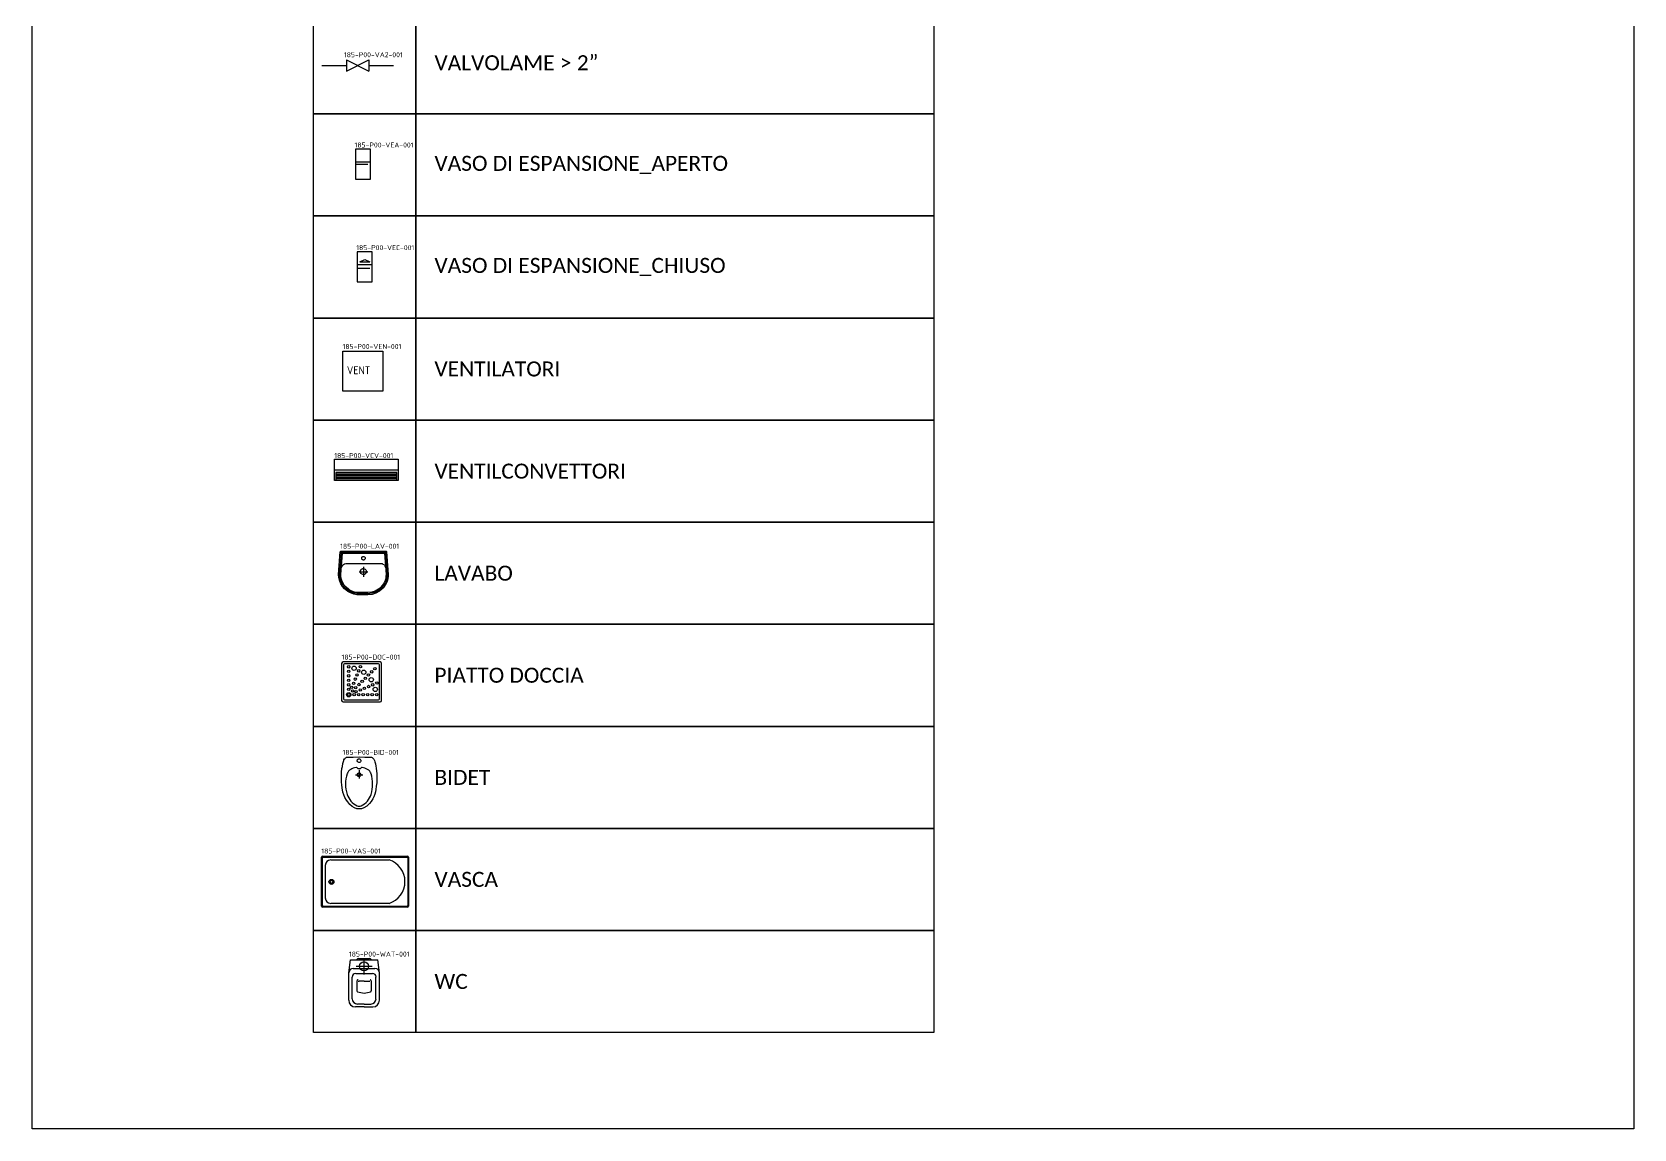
# Model space of a CAD drawing. Header units: millimetres. Extents: x -605.1 to -535.8, y -486.8 to -421.1.
# Drawn here: x -575.77 to -559.75, y -486.82 to -475.86 of the extents above; entities that cross this region are included whole.
import ezdxf

# ---------------------------------------------------------------- set-up
doc = ezdxf.new("R2010")
doc.units = ezdxf.units.MM
doc.linetypes.add('HIDDEN2', pattern=[0.1875, 0.125, -0.0625])
for name, color, linetype in [('00_Legenda-Linee', 7, 'Continuous'), ('A-Testo', 7, 'Continuous'), ('I-Impianti Climatizzazione Invernale', 5, 'Continuous'), ('Z-RM', 5, 'Continuous')]:
    doc.layers.add(name, color=color, linetype=linetype)
doc.styles.get("Standard").update_dxf_attribs({"font": 'isocp.shx'})

# ---------------------------------------------------------------- blocks, each defined once
blk = doc.blocks.new('BIDET')
for p, q in [((-0.036, 0.341), (0.037, 0.341)), ((-0.001, 0.386), (-0.001, 0.303))]:
    blk.add_line(p, q)
for points in [[(-0.117, 0.518), (-0.059, 0.518), (0, 0.521), (0.057, 0.518), (0.116, 0.518), (0.123, 0.517), (0.131, 0.513), (0.138, 0.508), (0.147, 0.498), (0.151, 0.491), (0.154, 0.484), (0.157, 0.47), (0.162, 0.452), (0.166, 0.428), (0.17, 0.406), (0.174, 0.376), (0.176, 0.353), (0.177, 0.334), (0.177, 0.312), (0.176, 0.284), (0.175, 0.259), (0.171, 0.226), (0.166, 0.195), (0.162, 0.172), (0.156, 0.148), (0.146, 0.12), (0.136, 0.099), (0.12, 0.075), (0.102, 0.053), (0.075, 0.029), (0.047, 0.011), (0.024, 0.002), (0, 0), (-0.024, 0.002), (-0.047, 0.011), (-0.07, 0.025), (-0.092, 0.043), (-0.115, 0.069), (-0.128, 0.086), (-0.144, 0.115), (-0.153, 0.139), (-0.162, 0.166), (-0.17, 0.209), (-0.174, 0.241), (-0.177, 0.268), (-0.178, 0.302), (-0.178, 0.34), (-0.176, 0.366), (-0.172, 0.403), (-0.168, 0.425), (-0.162, 0.455), (-0.155, 0.484), (-0.153, 0.491), (-0.148, 0.499), (-0.145, 0.502), (-0.141, 0.507), (-0.135, 0.511), (-0.127, 0.516)], [(-0.001, 0.5), (0.004, 0.499), (0.01, 0.497), (0.014, 0.492), (0.016, 0.488), (0.017, 0.482), (0.016, 0.476), (0.013, 0.472), (0.01, 0.468), (0.005, 0.465), (0.002, 0.464), (-0.001, 0.464), (-0.005, 0.465), (-0.01, 0.466), (-0.013, 0.469), (-0.016, 0.472), (-0.018, 0.475), (-0.019, 0.477), (-0.019, 0.48), (-0.019, 0.483), (-0.019, 0.485), (-0.018, 0.489), (-0.017, 0.491), (-0.016, 0.493), (-0.013, 0.496), (-0.012, 0.497), (-0.009, 0.498), (-0.007, 0.499), (-0.006, 0.5), (-0.004, 0.5)], [(-0.001, 0.359), (0.004, 0.359), (0.01, 0.356), (0.014, 0.351), (0.016, 0.347), (0.017, 0.341), (0.016, 0.336), (0.013, 0.331), (0.01, 0.328), (0.005, 0.325), (0.002, 0.324), (-0.001, 0.323), (-0.005, 0.324), (-0.01, 0.325), (-0.013, 0.328), (-0.016, 0.331), (-0.018, 0.334), (-0.019, 0.337), (-0.019, 0.34), (-0.019, 0.343), (-0.019, 0.345), (-0.018, 0.348), (-0.017, 0.35), (-0.016, 0.352), (-0.013, 0.355), (-0.012, 0.356), (-0.009, 0.358), (-0.007, 0.358), (-0.006, 0.359), (-0.003, 0.359)]]:
    blk.add_lwpolyline(points, close=True)
for centre, radius, start, end in [((0.241, 0.248), 0.377, 163.9829, 196.0171), ((-0.05, 0.327), 0.075, 117.18, 160.3939), ((-0.004, 0.255), 0.161, 99.6867, 120.2098), ((-0.028, 0.404), 0.0097, 42.0073, 108.1287), ((-0.003, 0.426), 0.0235, 221.1694, 263.4457), ((-0.001, 0.418), 0.0163, 252.8934, 286.864), ((0.001, 0.426), 0.0235, 276.5543, 318.8306), ((0.026, 0.404), 0.0097, 71.8713, 137.9927), ((0.002, 0.255), 0.161, 59.7902, 80.2708), ((0.049, 0.327), 0.075, 19.6061, 62.82), ((-0.243, 0.248), 0.377, 343.9829, 16.0171), ((0.067, 0.207), 0.197, 198.4711, 243.4319), ((0.006, 0.132), 0.105, 254.7817, 266.4121), ((-0.007, 0.132), 0.105, 273.5879, 285.2183), ((-0.067, 0.207), 0.197, 296.5681, 341.5289)]:
    blk.add_arc(centre, radius, start, end)
blk.add_attdef('CODICE', (-0.166, 0.54), '', height=0.05)
at = {"flags": 1}
for tag, p in [('CODICE_LOCALE', (-0.234, -0.282)), ('NOTE', (-0.229, -0.515)), ('DENOMINAZIONE_APPARATO', (-0.228, -0.384)), ('FOTO', (-0.229, -0.621)), ('STATO_CONSERVAZIONE', (-0.244, -0.832)), ('MARCA', (-0.232, -0.72)), ('GC', (-0.239, -0.945)), ('VCT', (-0.239, -1.113)), ('GF', (-0.239, -1.033)), ('VCL', (-0.239, -1.2)), ('VSAN', (-0.239, -1.288)), ('ATTRIBUTO_01', (-0.246, -1.477)), ('VCC', (-0.239, -1.378)), ('ATTRIBUTO_02', (-0.246, -1.562)), ('ATTRIBUTO_03', (-0.246, -1.659)), ('ATTRIBUTO_04', (-0.246, -1.744)), ('ATTRIBUTO_05', (-0.246, -1.833)), ('ATTRIBUTO_06', (-0.246, -1.919)), ('ATTRIBUTO_07', (-0.246, -2.011)), ('ATTRIBUTO_08', (-0.246, -2.097)), ('ATTRIBUTO_09', (-0.245, -2.188)), ('ATTRIBUTO_10', (-0.245, -2.273))]:
    blk.add_attdef(tag, p, '', height=0.05, dxfattribs=at)
blk = doc.blocks.new('LAVABO')
for points in [[(-0.225, 0.437), (0.222, 0.437), (0.226, 0.435), (0.228, 0.432), (0.229, 0.43), (0.23, 0.429), (0.247, 0.203), (0.246, 0.185), (0.242, 0.159), (0.236, 0.137), (0.228, 0.118), (0.217, 0.097), (0.201, 0.074), (0.183, 0.055), (0.16, 0.037), (0.123, 0.016), (0.085, 0.004), (0.044, 0), (-0.044, 0), (-0.067, 0.001), (-0.096, 0.006), (-0.132, 0.019), (-0.159, 0.034), (-0.191, 0.059), (-0.212, 0.084), (-0.228, 0.11), (-0.239, 0.137), (-0.248, 0.172), (-0.25, 0.203), (-0.233, 0.429), (-0.232, 0.431), (-0.231, 0.433), (-0.229, 0.435), (-0.227, 0.436)], [(-0.222, 0.426), (0.219, 0.426), (0.236, 0.203), (0.235, 0.186), (0.231, 0.161), (0.225, 0.14), (0.218, 0.123), (0.207, 0.102), (0.192, 0.081), (0.176, 0.063), (0.154, 0.046), (0.119, 0.026), (0.083, 0.015), (0.043, 0.011), (-0.043, 0.011), (-0.066, 0.012), (-0.093, 0.017), (-0.128, 0.029), (-0.153, 0.043), (-0.183, 0.067), (-0.203, 0.091), (-0.218, 0.115), (-0.229, 0.14), (-0.237, 0.174), (-0.239, 0.203)], [(-0.212, 0.415), (0.209, 0.415), (0.225, 0.203), (0.224, 0.187), (0.221, 0.164), (0.215, 0.144), (0.208, 0.127), (0.198, 0.108), (0.184, 0.088), (0.168, 0.071), (0.148, 0.055), (0.115, 0.036), (0.081, 0.026), (0.043, 0.022), (-0.043, 0.022), (-0.065, 0.023), (-0.09, 0.027), (-0.123, 0.039), (-0.147, 0.052), (-0.175, 0.075), (-0.194, 0.097), (-0.208, 0.12), (-0.218, 0.144), (-0.226, 0.176), (-0.228, 0.203)], [(-0.002, 0.383), (0.004, 0.383), (0.009, 0.38), (0.014, 0.375), (0.015, 0.371), (0.016, 0.365), (0.015, 0.359), (0.013, 0.355), (0.01, 0.351), (0.005, 0.348), (0.001, 0.347), (-0.002, 0.347), (-0.005, 0.348), (-0.01, 0.349), (-0.013, 0.352), (-0.016, 0.355), (-0.018, 0.358), (-0.019, 0.36), (-0.019, 0.363), (-0.019, 0.366), (-0.019, 0.368), (-0.018, 0.372), (-0.017, 0.374), (-0.016, 0.376), (-0.013, 0.379), (-0.012, 0.38), (-0.009, 0.381), (-0.008, 0.382), (-0.006, 0.383), (-0.004, 0.383)], [(-0.001, 0.262), (0.007, 0.26), (0.017, 0.256), (0.024, 0.248), (0.027, 0.242), (0.029, 0.231), (0.027, 0.222), (0.023, 0.214), (0.018, 0.208), (0.009, 0.203), (0.003, 0.202), (-0.001, 0.201), (-0.008, 0.202), (-0.015, 0.205), (-0.021, 0.209), (-0.026, 0.214), (-0.029, 0.219), (-0.031, 0.223), (-0.031, 0.228), (-0.032, 0.233), (-0.031, 0.237), (-0.03, 0.242), (-0.028, 0.246), (-0.026, 0.249), (-0.022, 0.254), (-0.02, 0.255), (-0.015, 0.259), (-0.012, 0.26), (-0.009, 0.261), (-0.005, 0.261)]]:
    blk.add_lwpolyline(points, close=True)
for points in [[(-0.223, 0.265), (-0.215, 0.286), (-0.208, 0.296), (-0.201, 0.303), (-0.191, 0.309), (-0.178, 0.313), (0.178, 0.313), (0.186, 0.311), (0.194, 0.307), (0.201, 0.303), (0.208, 0.297), (0.214, 0.288), (0.22, 0.271)], [(-0.045, 0.23), (0.041, 0.23)], [(-0.002, 0.278), (-0.002, 0.179)]]:
    blk.add_lwpolyline(points)
blk.add_attdef('CODICE', (-0.234, 0.46), '', height=0.05)
at = {"flags": 1}
for tag, p in [('CODICE_LOCALE', (-0.255, -0.206)), ('DENOMINAZIONE_APPARATO', (-0.25, -0.308)), ('NOTE', (-0.25, -0.44)), ('MARCA', (-0.254, -0.644)), ('FOTO', (-0.25, -0.545)), ('STATO_CONSERVAZIONE', (-0.265, -0.756)), ('GC', (-0.261, -0.87)), ('GF', (-0.261, -0.957)), ('VCT', (-0.261, -1.038)), ('VCL', (-0.261, -1.125)), ('VSAN', (-0.261, -1.212)), ('VCC', (-0.261, -1.303)), ('ATTRIBUTO_01', (-0.267, -1.401)), ('ATTRIBUTO_02', (-0.267, -1.487)), ('ATTRIBUTO_03', (-0.267, -1.583)), ('ATTRIBUTO_04', (-0.267, -1.668)), ('ATTRIBUTO_05', (-0.267, -1.758)), ('ATTRIBUTO_06', (-0.267, -1.843)), ('ATTRIBUTO_07', (-0.267, -1.936)), ('ATTRIBUTO_08', (-0.267, -2.021)), ('ATTRIBUTO_09', (-0.267, -2.112)), ('ATTRIBUTO_10', (-0.267, -2.198))]:
    blk.add_attdef(tag, p, '', height=0.05, dxfattribs=at)
blk = doc.blocks.new('VALVOLA')
for p, q in [((-0.358, 0), (-0.113, 0)), ((-0.113, 0.057), (0.113, -0.057)), ((-0.113, -0.057), (0.113, 0.057)), ((-0.113, 0.057), (-0.113, -0.057)), ((0.113, 0.057), (0.113, -0.057)), ((0.113, 0), (0.358, 0))]:
    blk.add_line(p, q)
blk.add_attdef('CODICE', (-0.137, 0.082), '', height=0.05)
at = {"flags": 1}
for tag, p in [('CODICE_LOCALE', (-0.244, -0.219)), ('DENOMINAZIONE_APPARATO', (-0.239, -0.321)), ('NOTE', (-0.239, -0.452)), ('NUMERO_VALVOLE', (-0.243, -0.642)), ('FOTO', (-0.24, -0.558)), ('STATO_CONSERVAZIONE', (-0.243, -0.742)), ('COD_APPARATO_01', (-0.238, -0.857)), ('COD_APPARATO_02', (-0.238, -0.939)), ('COD_APPARATO_03', (-0.238, -1.03)), ('COD_APPARATO_04', (-0.238, -1.122)), ('COD_APPARATO_05', (-0.238, -1.208)), ('COD_APPARATO_06', (-0.238, -1.304)), ('COD_APPARATO_07', (-0.238, -1.382)), ('COD_APPARATO_08', (-0.238, -1.465)), ('COD_APPARATO_09', (-0.238, -1.543)), ('COD_APPARATO_10', (-0.238, -1.634)), ('GC', (-0.241, -1.725)), ('VCT', (-0.241, -1.893)), ('GF', (-0.241, -1.813)), ('VCL', (-0.241, -1.98)), ('VSAN', (-0.241, -2.067)), ('ATTRIBUTO_01', (-0.247, -2.257)), ('VCC', (-0.241, -2.158)), ('ATTRIBUTO_02', (-0.247, -2.342)), ('ATTRIBUTO_03', (-0.247, -2.438)), ('ATTRIBUTO_04', (-0.247, -2.524)), ('ATTRIBUTO_05', (-0.247, -2.613)), ('ATTRIBUTO_06', (-0.247, -2.698)), ('ATTRIBUTO_07', (-0.247, -2.791)), ('ATTRIBUTO_08', (-0.247, -2.876)), ('ATTRIBUTO_09', (-0.247, -2.967)), ('ATTRIBUTO_10', (-0.247, -3.053))]:
    blk.add_attdef(tag, p, '', height=0.05, dxfattribs=at)
blk = doc.blocks.new('VASIESPANSIONE_APERTO')
blk.add_line((-0.075, 0.175), (0.075, 0.175))
at = {"linetype": 'HIDDEN2'}
blk.add_line((-0.075, 0.15), (0.075, 0.15), dxfattribs=at)
blk.add_lwpolyline([(-0.075, 0.3), (-0.075, 0), (0.075, 0), (0.075, 0.3)], close=True)
blk.add_attdef('CODICE', (-0.084, 0.318), '', height=0.05)
at = {"flags": 1}
for tag, p in [('CODICE_LOCALE', (-0.078, -0.151)), ('DENOMINAZIONE_APPARATO', (-0.073, -0.254)), ('FOTO', (-0.073, -0.49)), ('NOTE', (-0.073, -0.385)), ('MARCA', (-0.077, -0.589)), ('MODELLO', (-0.073, -0.685)), ('TIPO', (-0.072, -0.78)), ('ANNO_COSTRUZIONE_INSTALLAZIONE', (-0.075, -0.972)), ('STATO_CONSERVAZIONE', (-0.071, -0.872)), ('VOLUME', (-0.072, -1.082)), ('GC', (-0.068, -1.176)), ('GF', (-0.068, -1.264)), ('VCT', (-0.068, -1.344)), ('VCL', (-0.068, -1.431)), ('VSAN', (-0.068, -1.518)), ('VCC', (-0.068, -1.609)), ('ATTRIBUTO_01', (-0.074, -1.707)), ('ATTRIBUTO_02', (-0.074, -1.793)), ('ATTRIBUTO_03', (-0.074, -1.889)), ('ATTRIBUTO_04', (-0.074, -1.975)), ('ATTRIBUTO_05', (-0.074, -2.064)), ('ATTRIBUTO_06', (-0.074, -2.149)), ('ATTRIBUTO_07', (-0.074, -2.242)), ('ATTRIBUTO_08', (-0.074, -2.327)), ('ATTRIBUTO_09', (-0.074, -2.418)), ('ATTRIBUTO_10', (-0.074, -2.504))]:
    blk.add_attdef(tag, p, '', height=0.05, dxfattribs=at)
blk = doc.blocks.new('VASIESPANSIONE_CHIUSO')
for p, q in [((-0.075, 0.175), (0.075, 0.175)), ((-0.05, 0.2), (0, 0.225)), ((-0.05, 0.2), (0.05, 0.2)), ((0, 0.225), (0.05, 0.2))]:
    blk.add_line(p, q)
at = {"linetype": 'HIDDEN2'}
blk.add_line((-0.075, 0.137), (0.075, 0.137), dxfattribs=at)
blk.add_lwpolyline([(-0.075, 0.3), (-0.075, 0), (0.075, 0), (0.075, 0.3)], close=True)
blk.add_attdef('CODICE', (-0.084, 0.318), '', height=0.05)
at = {"flags": 1}
for tag, p in [('CODICE_LOCALE', (-0.078, -0.151)), ('DENOMINAZIONE_APPARATO', (-0.073, -0.254)), ('FOTO', (-0.073, -0.49)), ('NOTE', (-0.073, -0.385)), ('MARCA', (-0.077, -0.589)), ('MODELLO', (-0.073, -0.685)), ('TIPO', (-0.072, -0.78)), ('ANNO_COSTRUZIONE_INSTALLAZIONE', (-0.075, -0.972)), ('STATO_CONSERVAZIONE', (-0.071, -0.872)), ('VOLUME', (-0.072, -1.082)), ('GC', (-0.068, -1.176)), ('GF', (-0.068, -1.264)), ('VCT', (-0.068, -1.344)), ('VCL', (-0.068, -1.431)), ('VSAN', (-0.068, -1.518)), ('VCC', (-0.068, -1.609)), ('ATTRIBUTO_01', (-0.074, -1.707)), ('ATTRIBUTO_02', (-0.074, -1.793)), ('ATTRIBUTO_03', (-0.074, -1.889)), ('ATTRIBUTO_04', (-0.074, -1.975)), ('ATTRIBUTO_05', (-0.074, -2.064)), ('ATTRIBUTO_06', (-0.074, -2.149)), ('ATTRIBUTO_07', (-0.074, -2.242)), ('ATTRIBUTO_08', (-0.074, -2.327)), ('ATTRIBUTO_09', (-0.074, -2.418)), ('ATTRIBUTO_10', (-0.074, -2.504))]:
    blk.add_attdef(tag, p, '', height=0.05, dxfattribs=at)
blk = doc.blocks.new('VENTILATORE')
for p, q in [((-0.2, 0.4), (0.2, 0.4)), ((-0.2, 0), (-0.2, 0.4)), ((0.2, 0.4), (0.2, 0)), ((0.2, 0), (-0.2, 0))]:
    blk.add_line(p, q)
blk.add_text('VENT', height=0.08).set_placement((-0.161, 0.168))
blk.add_attdef('CODICE', (-0.204, 0.42), '', height=0.05)
at = {"flags": 1}
for tag, p in [('CODICE_LOCALE', (-0.19, -0.112)), ('DENOMINAZIONE_APPARATO', (-0.185, -0.215)), ('NOTE', (-0.185, -0.346)), ('FOTO', (-0.186, -0.452)), ('MARCA', (-0.189, -0.551)), ('MODELLO', (-0.185, -0.646)), ('TIPO', (-0.189, -0.751)), ('STATO_CONSERVAZIONE', (-0.189, -0.843)), ('ANNO_COSTRUZIONE_INSTALLAZIONE', (-0.183, -0.935)), ('GC', (-0.187, -1.023)), ('GF', (-0.187, -1.111)), ('VCT', (-0.187, -1.191)), ('VCL', (-0.187, -1.278)), ('VSAN', (-0.187, -1.366)), ('VCC', (-0.187, -1.456)), ('ATTRIBUTO_01', (-0.193, -1.555)), ('ATTRIBUTO_02', (-0.193, -1.64)), ('ATTRIBUTO_03', (-0.193, -1.737)), ('ATTRIBUTO_04', (-0.193, -1.822)), ('ATTRIBUTO_05', (-0.193, -1.911)), ('ATTRIBUTO_06', (-0.193, -1.997)), ('ATTRIBUTO_07', (-0.193, -2.089)), ('ATTRIBUTO_08', (-0.193, -2.175)), ('ATTRIBUTO_09', (-0.193, -2.266)), ('ATTRIBUTO_10', (-0.193, -2.351))]:
    blk.add_attdef(tag, p, '', height=0.05, dxfattribs=at)
blk = doc.blocks.new('VENTILCON')
h = blk.add_hatch()
h.set_pattern_fill('ANSI31', color=0, scale=0.004641, angle=135, style=0)
h.set_pattern_definition([(180, (-358.668904, -54.802365), (-3e-18, -0.0147354638), [])])
h.paths.add_polyline_path([(0.304, 0.08), (-0.304, 0.08), (-0.304, 0.009), (0.304, 0.009)])
at = {"color": 0}
blk.add_line((-0.318, 0.106), (0.318, 0.106), dxfattribs=at)
for points in [[(-0.318, 0.213), (0.318, 0.213), (0.318, 0), (-0.318, 0)], [(-0.304, 0.009), (0.304, 0.009), (0.304, 0.08), (-0.304, 0.08)]]:
    blk.add_lwpolyline(points, close=True, dxfattribs=at)
blk.add_attdef('CODICE', (-0.32, 0.225), '', height=0.05)
at = {"flags": 1}
for tag, p in [('CODICE_LOCALE', (-0.326, -0.137)), ('DENOMINAZIONE_APPARATO', (-0.321, -0.239)), ('FOTO', (-0.321, -0.476)), ('NOTE', (-0.321, -0.371)), ('MARCA', (-0.325, -0.575)), ('MODELLO', (-0.321, -0.671)), ('STATO_CONSERVAZIONE', (-0.332, -0.768)), ('INSTALLAZIONE', (-0.331, -0.868)), ('GC', (-0.323, -0.962)), ('VCT', (-0.323, -1.13)), ('GF', (-0.323, -1.05)), ('VCL', (-0.323, -1.217)), ('VSAN', (-0.323, -1.304)), ('VCC', (-0.323, -1.395)), ('ATTRIBUTO_01', (-0.329, -1.493)), ('ATTRIBUTO_02', (-0.329, -1.579)), ('ATTRIBUTO_03', (-0.329, -1.675)), ('ATTRIBUTO_04', (-0.329, -1.761)), ('ATTRIBUTO_05', (-0.329, -1.85)), ('ATTRIBUTO_06', (-0.329, -1.935)), ('ATTRIBUTO_07', (-0.329, -2.028)), ('ATTRIBUTO_08', (-0.329, -2.113)), ('ATTRIBUTO_09', (-0.329, -2.204)), ('ATTRIBUTO_10', (-0.329, -2.29))]:
    blk.add_attdef(tag, p, '', height=0.05, dxfattribs=at)
blk = doc.blocks.new('PIAT_DOC')
for p, q in [((-0.2, 0.385), (-0.2, 0.015)), ((0.185, 0.4), (-0.185, 0.4)), ((-0.18, 0.37), (-0.18, 0.03)), ((0.17, 0.38), (-0.17, 0.38)), ((0.18, 0.03), (0.18, 0.37)), ((0.2, 0.015), (0.2, 0.385)), ((-0.185, 0), (0.185, 0)), ((-0.17, 0.02), (0.17, 0.02))]:
    blk.add_line(p, q)
for centre, radius in [((-0.128, 0.351), 0.0121), ((-0.075, 0.337), 0.0218), ((-0.029, 0.311), 0.0121), ((-0.011, 0.353), 0.0121), ((0.133, 0.333), 0.0121), ((-0.128, 0.306), 0.0121), ((-0.128, 0.261), 0.0121), ((-0.128, 0.216), 0.0121), ((-0.128, 0.171), 0.0121), ((-0.08, 0.187), 0.0121), ((-0.063, 0.228), 0.0121), ((-0.046, 0.27), 0.0121), ((-0.026, 0.174), 0.0121), ((0.006, 0.206), 0.0121), ((0.022, 0.297), 0.0218), ((0.037, 0.237), 0.0121), ((0.069, 0.269), 0.0121), ((0.07, 0.154), 0.0121), ((0.097, 0.222), 0.0218), ((0.101, 0.301), 0.0121), ((0.111, 0.171), 0.0121), ((0.153, 0.189), 0.0121), ((-0.128, 0.072), 0.0214), ((-0.128, 0.072), 0.0134), ((-0.128, 0.126), 0.0121), ((-0.098, 0.145), 0.0121), ((-0.09, 0.11), 0.0121), ((-0.074, 0.072), 0.0121), ((-0.058, 0.142), 0.0121), ((-0.055, 0.103), 0.0121), ((-0.029, 0.072), 0.0121), ((-0.013, 0.12), 0.0121), ((0.016, 0.072), 0.0121), ((0.028, 0.137), 0.0121), ((0.061, 0.072), 0.0121), ((0.106, 0.072), 0.0121), ((0.137, 0.125), 0.0218), ((0.151, 0.072), 0.0121)]:
    blk.add_circle(centre, radius)
for centre, radius, start, end in [((-0.185, 0.385), 0.015, 90, 180), ((-0.17, 0.37), 0.01, 90, 180), ((0.17, 0.37), 0.01, 0, 90), ((0.185, 0.385), 0.015, 0, 90), ((-0.185, 0.015), 0.015, 180, 270), ((-0.17, 0.03), 0.01, 180, 270), ((0.17, 0.03), 0.01, 270, 0), ((0.185, 0.015), 0.015, 270, 0)]:
    blk.add_arc(centre, radius, start, end)
blk.add_attdef('CODICE', (-0.2, 0.423), '', height=0.05)
at = {"flags": 1}
for tag, p in [('CODICE_LOCALE', (-0.199, -0.154)), ('DENOMINAZIONE_APPARATO', (-0.193, -0.256)), ('FOTO', (-0.194, -0.493)), ('NOTE', (-0.193, -0.387)), ('STATO_CONSERVAZIONE', (-0.197, -0.683)), ('MARCA', (-0.197, -0.592)), ('GC', (-0.188, -0.784)), ('VCT', (-0.188, -0.952)), ('GF', (-0.188, -0.872)), ('VCL', (-0.188, -1.039)), ('VSAN', (-0.188, -1.127)), ('ATTRIBUTO_01', (-0.194, -1.316)), ('VCC', (-0.188, -1.217)), ('ATTRIBUTO_02', (-0.194, -1.401)), ('ATTRIBUTO_03', (-0.194, -1.498)), ('ATTRIBUTO_04', (-0.194, -1.583)), ('ATTRIBUTO_05', (-0.194, -1.672)), ('ATTRIBUTO_06', (-0.194, -1.758)), ('ATTRIBUTO_07', (-0.194, -1.85)), ('ATTRIBUTO_08', (-0.194, -1.936)), ('ATTRIBUTO_09', (-0.194, -2.027)), ('ATTRIBUTO_10', (-0.194, -2.112))]:
    blk.add_attdef(tag, p, '', height=0.05, dxfattribs=at)
blk = doc.blocks.new('VASCA')
for p, q in [((-0.413, 0.011), (-0.413, 0.499)), ((-0.405, 0.016), (-0.405, 0.493)), ((-0.403, 0.51), (0.403, 0.51)), ((-0.397, 0.501), (0.403, 0.501)), ((0.403, 0.51), (0.446, 0.51)), ((0.403, 0.501), (0.441, 0.501)), ((0.449, 0.493), (0.449, 0.016)), ((0.457, 0.499), (0.457, 0.011)), ((-0.375, 0.092), (-0.375, 0.417)), ((-0.321, 0.472), (0.263, 0.472)), ((0.403, 0), (-0.403, 0)), ((0.403, 0.008), (-0.397, 0.008)), ((0.263, 0.038), (-0.321, 0.038)), ((0.441, 0.008), (0.403, 0.008)), ((0.446, 0), (0.403, 0))]:
    blk.add_line(p, q)
for radius in [0.0251, 0.0154]:
    blk.add_circle((-0.314, 0.253), radius)
for centre, radius, start, end in [((-0.403, 0.499), 0.0109, 90, 180), ((-0.397, 0.493), 0.00816, 90, 180), ((0.441, 0.493), 0.00816, 0, 90), ((0.446, 0.499), 0.0109, 0, 90), ((-0.321, 0.417), 0.0544, 90, 180), ((0.193, 0.255), 0.228, 287.8579, 72.1421), ((-0.403, 0.011), 0.0109, 180, 270), ((-0.397, 0.016), 0.00816, 180, 270), ((-0.321, 0.092), 0.0544, 180, 270), ((0.441, 0.016), 0.00816, 270, 0), ((0.446, 0.011), 0.0109, 270, 0)]:
    blk.add_arc(centre, radius, start, end)
blk.add_attdef('CODICE', (-0.415, 0.536), '', height=0.05)
at = {"flags": 1}
for tag, p in [('CODICE_LOCALE', (-0.408, -0.146)), ('DENOMINAZIONE_APPARATO', (-0.402, -0.248)), ('NOTE', (-0.403, -0.379)), ('FOTO', (-0.403, -0.485)), ('STATO_CONSERVAZIONE', (-0.406, -0.675)), ('MARCA', (-0.407, -0.584)), ('GC', (-0.397, -0.776)), ('VCT', (-0.397, -0.944)), ('GF', (-0.397, -0.864)), ('VCL', (-0.397, -1.031)), ('VSAN', (-0.397, -1.119)), ('ATTRIBUTO_01', (-0.403, -1.308)), ('VCC', (-0.397, -1.209)), ('ATTRIBUTO_02', (-0.403, -1.393)), ('ATTRIBUTO_03', (-0.403, -1.49)), ('ATTRIBUTO_04', (-0.403, -1.575)), ('ATTRIBUTO_05', (-0.403, -1.664)), ('ATTRIBUTO_06', (-0.403, -1.75)), ('ATTRIBUTO_07', (-0.403, -1.842)), ('ATTRIBUTO_08', (-0.403, -1.928)), ('ATTRIBUTO_09', (-0.403, -2.019)), ('ATTRIBUTO_10', (-0.403, -2.104))]:
    blk.add_attdef(tag, p, '', height=0.05, dxfattribs=at)
blk = doc.blocks.new('WC')
for p, q in [((-0.055, 0.485), (0.055, 0.485)), ((0, 0.325), (0, 0.486)), ((-0.154, 0.341), (-0.136, 0.472)), ((-0.154, 0.067), (-0.154, 0.341)), ((-0.136, 0.472), (0.136, 0.472)), ((-0.109, 0.385), (0.109, 0.385)), ((-0.084, 0.335), (0.084, 0.335)), ((-0.08, 0.406), (0.08, 0.406)), ((0.154, 0.341), (0.136, 0.472)), ((0.154, 0.067), (0.154, 0.341)), ((-0.119, 0.082), (-0.119, 0.299)), ((-0.072, 0.259), (-0.072, 0.161)), ((0, 0.259), (-0.048, 0.259)), ((0, 0.259), (0.048, 0.259)), ((0.072, 0.259), (0.072, 0.161)), ((0.119, 0.082), (0.119, 0.299)), ((0, 0), (-0.087, 0)), ((0, 0.029), (-0.066, 0.029)), ((0, 0.029), (0.066, 0.029)), ((0, 0), (0.087, 0))]:
    blk.add_line(p, q)
blk.add_circle((0, 0.406), 0.0455)
for centre, radius, start, end in [((-0.053, 0.466), 0.0195, 95.0287, 160.7983), ((0.053, 0.466), 0.0195, 19.2017, 84.9713), ((-0.109, 0.341), 0.0446, 90, 180), ((-0.084, 0.299), 0.0357, 90, 180), ((0.084, 0.299), 0.0357, 0, 90), ((0.109, 0.341), 0.0446, 0, 90), ((-0.06, 0.26), 0.0113, 90, 184.5391), ((-0.06, 0.161), 0.0118, 180, 240), ((-0.048, 0.252), 0.00727, 90.1738, 183.7164), ((0.048, 0.252), 0.00727, 356.2836, 89.8262), ((0.06, 0.26), 0.0113, 355.4609, 90), ((0.06, 0.161), 0.0118, 300, 0), ((-0.087, 0.067), 0.0669, 180, 270), ((-0.066, 0.082), 0.0535, 180, 270), ((0.026, 0.451), 0.314, 252.9925, 265.1733), ((-0.026, 0.451), 0.314, 274.8267, 287.0075), ((0.066, 0.082), 0.0535, 270, 0), ((0.087, 0.067), 0.0669, 270, 0)]:
    blk.add_arc(centre, radius, start, end)
blk.add_attdef('CODICE', (-0.151, 0.503), '', height=0.05)
at = {"flags": 1}
for tag, p in [('CODICE_LOCALE', (-0.145, -0.134)), ('DENOMINAZIONE_APPARATO', (-0.14, -0.236)), ('NOTE', (-0.14, -0.368)), ('FOTO', (-0.14, -0.473)), ('STATO_CONSERVAZIONE', (-0.143, -0.664)), ('MARCA', (-0.144, -0.572)), ('GC', (-0.134, -0.765)), ('VCT', (-0.134, -0.933)), ('GF', (-0.134, -0.852)), ('VCL', (-0.134, -1.019)), ('VSAN', (-0.134, -1.107)), ('ATTRIBUTO_01', (-0.141, -1.296)), ('VCC', (-0.134, -1.198)), ('ATTRIBUTO_02', (-0.14, -1.382)), ('ATTRIBUTO_03', (-0.14, -1.478)), ('ATTRIBUTO_04', (-0.14, -1.563)), ('ATTRIBUTO_05', (-0.14, -1.652)), ('ATTRIBUTO_06', (-0.14, -1.738)), ('ATTRIBUTO_07', (-0.14, -1.831)), ('ATTRIBUTO_08', (-0.14, -1.916)), ('ATTRIBUTO_09', (-0.14, -2.007)), ('ATTRIBUTO_10', (-0.14, -2.092))]:
    blk.add_attdef(tag, p, '', height=0.05, dxfattribs=at)

msp = doc.modelspace()

# ---------------------------------------------------------------- linework, layer by layer
at = {"layer": '00_Legenda-Linee'}
for points in [[(-572.954, -475.657), (-571.933, -475.657), (-571.933, -476.677), (-572.954, -476.677)], [(-572.954, -476.677), (-571.933, -476.677), (-571.933, -477.697), (-572.954, -477.697)], [(-572.954, -477.697), (-571.933, -477.697), (-571.933, -478.717), (-572.954, -478.717)], [(-572.954, -478.717), (-571.933, -478.717), (-571.933, -479.737), (-572.954, -479.737)], [(-572.954, -479.737), (-571.933, -479.737), (-571.933, -480.758), (-572.954, -480.758)], [(-572.954, -480.758), (-571.933, -480.758), (-571.933, -481.778), (-572.954, -481.778)], [(-572.954, -481.778), (-571.933, -481.778), (-571.933, -482.798), (-572.954, -482.798)], [(-572.954, -482.798), (-571.933, -482.798), (-571.933, -483.818), (-572.954, -483.818)], [(-572.954, -483.818), (-571.933, -483.818), (-571.933, -484.838), (-572.954, -484.838)], [(-572.954, -484.838), (-571.933, -484.838), (-571.933, -485.858), (-572.954, -485.858)]]:
    msp.add_lwpolyline(points, close=True, dxfattribs=at)
at = {"layer": '00_Legenda-Linee', "ltscale": 50}
for points in [[(-571.933, -475.657), (-566.754, -475.657), (-566.754, -476.677), (-571.933, -476.677)], [(-571.933, -476.677), (-566.754, -476.677), (-566.754, -477.697), (-571.933, -477.697)], [(-571.933, -477.697), (-566.754, -477.697), (-566.754, -478.717), (-571.933, -478.717)], [(-571.933, -478.717), (-566.754, -478.717), (-566.754, -479.737), (-571.933, -479.737)], [(-571.933, -479.737), (-566.754, -479.737), (-566.754, -480.758), (-571.933, -480.758)], [(-571.933, -480.758), (-566.754, -480.758), (-566.754, -481.778), (-571.933, -481.778)], [(-571.933, -481.778), (-566.754, -481.778), (-566.754, -482.798), (-571.933, -482.798)], [(-571.933, -482.798), (-566.754, -482.798), (-566.754, -483.818), (-571.933, -483.818)], [(-571.933, -483.818), (-566.754, -483.818), (-566.754, -484.838), (-571.933, -484.838)], [(-571.933, -484.838), (-566.754, -484.838), (-566.754, -485.858), (-571.933, -485.858)]]:
    msp.add_lwpolyline(points, close=True, dxfattribs=at)
at = {"layer": 'Z-RM'}
msp.add_lwpolyline([(-575.769, -434.424), (-559.753, -434.424), (-559.753, -486.822), (-575.769, -486.822)], close=True, dxfattribs=at)

# ---------------------------------------------------------------- block references
at = {"layer": 'I-Impianti Climatizzazione Invernale'}
for name, p, values in [('VALVOLA', (-572.513, -476.193), {'CODICE': '185-P00-VA2-001'}), ('VASIESPANSIONE_APERTO', (-572.46, -477.331), {'CODICE': '185-P00-VEA-001'}), ('VASIESPANSIONE_CHIUSO', (-572.443, -478.357), {'CODICE': '185-P00-VEC-001'}), ('VENTILATORE', (-572.46, -479.447), {'CODICE': '185-P00-VEN-001'}), ('VENTILCON', (-572.427, -480.342), {'CODICE': '185-P00-VCV-001'}), ('LAVABO', (-572.454, -481.483), {'CODICE': '185-P00-LAV-001'}), ('PIAT_DOC', (-572.474, -482.554), {'CODICE': '185-P00-DOC-001'}), ('BIDET', (-572.498, -483.623), {'CODICE': '185-P00-BID-001'}), ('VASCA', (-572.461, -484.605), {'CODICE': '185-P00-VAS-001'}), ('WC', (-572.449, -485.602), {'CODICE': '185-P00-WAT-001'})]:
    msp.add_blockref(name, p, dxfattribs=at).add_auto_attribs(values)

# ---------------------------------------------------------------- texts
at = {"layer": 'A-Testo', "char_height": 0.15, "width": 5.17894, "attachment_point": 4}
for s, insert in [('\\pxi0,l1.25;{\\fCalibri|b0|i0|c1|p0;VALVOLAME > 2”}', (-571.933, -476.167)), ('\\pxi0,l1.25;{\\fCalibri|b0|i0|c1|p0;VASO DI ESPANSIONE_APERTO}', (-571.933, -477.187)), ('\\pxi0,l1.25;{\\fCalibri|b0|i0|c1|p0;VASO DI ESPANSIONE_CHIUSO}', (-571.933, -478.207)), ('\\pxi0,l1.25;{\\fCalibri|b0|i0|c1|p0;VENTILATORI}', (-571.933, -479.227)), ('\\pxi0,l1.25;{\\fCalibri|b0|i0|c1|p0;VENTILCONVETTORI}', (-571.933, -480.248)), ('\\pxi0,l1.25;{\\fCalibri|b0|i0|c1|p0;LAVABO}', (-571.933, -481.268)), ('\\pxi0,l1.25;{\\fCalibri|b0|i0|c1|p0;PIATTO DOCCIA}', (-571.933, -482.288)), ('\\pxi0,l1.25;{\\fCalibri|b0|i0|c1|p0;BIDET}', (-571.933, -483.308)), ('\\pxi0,l1.25;{\\fCalibri|b0|i0|c1|p0;VASCA}', (-571.933, -484.328)), ('\\pxi0,l1.25;{\\fCalibri|b0|i0|c1|p0;WC}', (-571.933, -485.348))]:
    msp.add_mtext(s, dxfattribs=dict(at, insert=insert))

doc.saveas('drawing.dxf')
